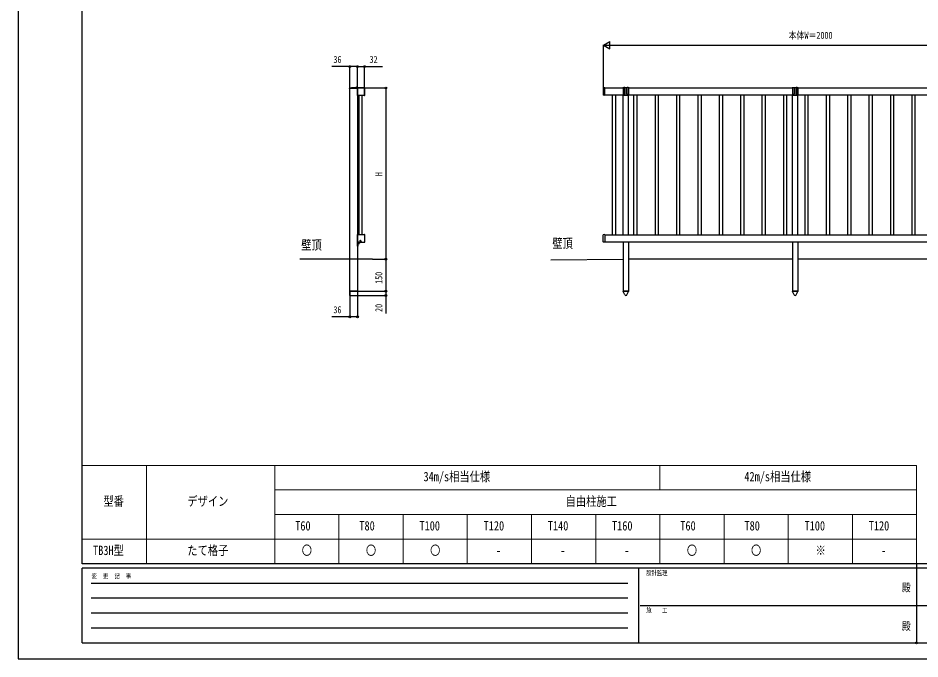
# Model space of a CAD drawing. Units: millimetres, scale not verified. Extents: x -4205 to 4205, y -2970 to 2970.
# Drawn here: x -4205 to 11, y -2970 to 26 of the extents above; entities that cross this region are included whole.
import ezdxf
from ezdxf.enums import TextEntityAlignment as Align

# ---------------------------------------------------------------- set-up
doc = ezdxf.new("R2010")
doc.units = ezdxf.units.MM
doc.header["$LTSCALE"] = 16
doc.header["$PDMODE"] = 32
doc.header["$PDSIZE"] = 8
doc.layers.add('0-1_TABLE1', color=7, linetype='Continuous', lineweight=18)
for name, color, linetype in [('0-2_USER1', 3, 'Continuous'), ('0-3_YKK_A1', 4, 'Continuous'), ('0-4_YKK_D', 6, 'Continuous'), ('0-5_YKK_ZWAK', 7, 'Continuous')]:
    doc.layers.add(name, color=color, linetype=linetype)
doc.styles.add('ＭＳ ゴシック', font='')
doc.styles.get('ＭＳ ゴシック').set_extended_font_data('MS Gothic')

msp = doc.modelspace()

# ---------------------------------------------------------------- linework, layer by layer
at = {"layer": '0-1_TABLE1'}
for p, q in [((-3904.98, -2065), (-4.98, -2065)), ((-3904.98, -2065), (-3904.98, -2525)), ((-3604.98, -2065), (-3604.98, -2525)), ((-3004.98, -2065), (-3004.98, -2525)), ((-1204.98, -2065), (-1204.98, -2180)), ((-4.98, -2065), (-4.98, -2525)), ((-3004.98, -2180), (-4.98, -2180)), ((-3004.98, -2295), (-4.98, -2295)), ((-2704.98, -2295), (-2704.98, -2525)), ((-2404.98, -2295), (-2404.98, -2525)), ((-2104.98, -2295), (-2104.98, -2525)), ((-1804.98, -2295), (-1804.98, -2525)), ((-1504.98, -2295), (-1504.98, -2525)), ((-1204.98, -2295), (-1204.98, -2525)), ((-904.98, -2295), (-904.98, -2525)), ((-604.98, -2295), (-604.98, -2525)), ((-304.98, -2295), (-304.98, -2525)), ((-3904.98, -2410), (-4.98, -2410)), ((-3904.98, -2525), (-4.98, -2525))]:
    msp.add_line(p, q, dxfattribs=at)
at = {"layer": '0-3_YKK_A1'}
for p, q in [((-2656, -303.93), (-2656, -300.93)), ((-2622.5, -303.93), (-2656, -303.93)), ((-2654.5, -299.43), (-2587.01, -299.43)), ((-2654, -1100.83), (-2654, -303.93)), ((-2644.7, -298.43), (-2586.71, -298.43)), ((-2617.23, -299.43), (-2625.18, -299.43)), ((-2623.28, -297.35), (-2622.35, -299.22)), ((-2618, -299.43), (-2622.5, -303.93)), ((-2622.35, -299.22), (-2621.2, -299.82)), ((-2621.63, -296.94), (-2621.63, -297.83)), ((-2621.2, -295.93), (-2621.2, -301.57)), ((-2620.23, -300.7), (-2620.23, -334.2)), ((-2586, -300.93), (-2619.5, -300.93)), ((-2584.75, -299.72), (-2619.25, -299.72)), ((-2619.25, -335.18), (-2619.03, -335.18)), ((-2619.03, -335.18), (-2618.75, -334.99)), ((-2617.72, -299.43), (-2617.72, -300.93)), ((-2616.29, -299.43), (-2616.29, -300.93)), ((-2611.5, -334.82), (-2611.5, -986.84)), ((-2610, -334.92), (-2594, -334.92)), ((-2596.5, -986.83), (-2596.5, -334.83)), ((-2594, -334.92), (-2593, -334.99)), ((-2593, -334.99), (-2585.25, -334.99)), ((-2586.3, -334.43), (-2586, -300.93)), ((-2586.3, -334.43), (-2584.8, -334.44)), ((-2584.97, -335.18), (-2585.25, -334.99)), ((-2584.97, -335.18), (-2584.75, -335.18)), ((-2584.8, -334.44), (-2584.51, -301.95)), ((-2583.77, -334.2), (-2583.77, -300.7)), ((-2583.76, -329.95), (-2583.51, -301.66)), ((-1470.6, -301.13), (-1470.6, -333.77)), ((-1462.92, -299.72), (-1469.66, -300.13)), ((-1462.92, -335.18), (-1469.66, -334.77)), ((-1462.6, -300.83), (-1376.1, -300.83)), ((-1462.6, -334.88), (-1462.6, -334.2)), ((526.9, -334.83), (-1462.6, -334.83)), ((-1426.1, -986.83), (-1426.1, -334.83)), ((-1411.1, -986.83), (-1411.1, -334.83)), ((-1373.6, -299.43), (-1376.1, -299.43)), ((-1376.1, -299.43), (-1376.1, -332.44)), ((-1376.1, -986.83), (-1376.1, -334.83)), ((-1374.1, -334.44), (-1364.32, -334.44)), ((-1373.6, -328.33), (-1373.6, -299.43)), ((-1372.6, -298.43), (-1369.6, -298.43)), ((-1358.6, -299.43), (-1368.6, -299.43)), ((-1368.6, -299.43), (-1368.6, -328.33)), ((-1362.89, -334.44), (-1353.1, -334.44)), ((-1358.6, -328.33), (-1358.6, -299.43)), ((-1354.6, -298.43), (-1357.6, -298.43)), ((-1351.1, -299.43), (-1353.6, -299.43)), ((-1353.6, -299.43), (-1353.6, -328.33)), ((-1351.1, -299.43), (-1351.1, -332.44)), ((-1351.1, -300.83), (-585.24, -300.83)), ((-1351.1, -986.83), (-1351.1, -334.83)), ((-1326.1, -986.83), (-1326.1, -334.83)), ((-1311.1, -986.83), (-1311.1, -334.83)), ((-1226.1, -986.83), (-1226.1, -334.83)), ((-1211.1, -986.83), (-1211.1, -334.83)), ((-1126.1, -986.83), (-1126.1, -334.83)), ((-1111.1, -986.83), (-1111.1, -334.83)), ((-1026.1, -986.83), (-1026.1, -334.83)), ((-1011.1, -986.83), (-1011.1, -334.83)), ((-926.1, -986.83), (-926.1, -334.83)), ((-911.1, -986.83), (-911.1, -334.83)), ((-826.1, -986.83), (-826.1, -334.83)), ((-811.1, -986.83), (-811.1, -334.83)), ((-726.1, -986.83), (-726.1, -334.83)), ((-711.1, -986.83), (-711.1, -334.83)), ((-626.1, -986.83), (-626.1, -334.83)), ((-611.1, -986.83), (-611.1, -334.83)), ((-582.74, -299.43), (-585.24, -299.43)), ((-585.24, -299.43), (-585.24, -332.44)), ((-585.24, -986.83), (-585.24, -334.83)), ((-583.24, -334.44), (-573.45, -334.44)), ((-582.74, -328.33), (-582.74, -299.43)), ((-581.74, -298.43), (-578.74, -298.43)), ((-567.74, -299.43), (-577.74, -299.43)), ((-577.74, -299.43), (-577.74, -328.33)), ((-572.02, -334.44), (-562.24, -334.44)), ((-567.74, -328.33), (-567.74, -299.43)), ((-563.74, -298.43), (-566.74, -298.43)), ((-560.24, -299.43), (-562.74, -299.43)), ((-562.74, -299.43), (-562.74, -328.33)), ((-560.24, -299.43), (-560.24, -332.44)), ((-560.24, -300.83), (414.9, -300.83)), ((-560.24, -986.83), (-560.24, -334.83)), ((-526.1, -986.83), (-526.1, -334.83)), ((-511.1, -986.83), (-511.1, -334.83)), ((-426.1, -986.83), (-426.1, -334.83)), ((-411.1, -986.83), (-411.1, -334.83)), ((-326.1, -986.83), (-326.1, -334.83)), ((-311.1, -986.83), (-311.1, -334.83)), ((-226.1, -986.83), (-226.1, -334.83)), ((-211.1, -986.83), (-211.1, -334.83)), ((-126.1, -986.83), (-126.1, -334.83)), ((-111.1, -986.83), (-111.1, -334.83)), ((-26.1, -986.83), (-26.1, -334.83)), ((-11.1, -986.83), (-11.1, -334.83)), ((-2620.23, -987.45), (-2620.23, -1020.95)), ((-2619.03, -986.47), (-2619.25, -986.47)), ((-2619.03, -986.47), (-2618.75, -986.67)), ((-2611, -986.67), (-2618.75, -986.67)), ((-2610, -986.73), (-2611, -986.67)), ((-2594, -986.73), (-2610, -986.73)), ((-2584.97, -986.47), (-2585.25, -986.67)), ((-2584.75, -986.47), (-2584.97, -986.47)), ((-2583.77, -1020.95), (-2583.77, -987.45)), ((-1470.6, -1020.53), (-1470.6, -987.89)), ((-1462.92, -986.47), (-1469.66, -986.89)), ((-1462.6, -986.77), (-1462.6, -987.46)), ((-1462.6, -986.83), (526.9, -986.83)), ((-2609, -1028.83), (-2622.04, -1028.83)), ((-2619.25, -1021.94), (-2584.75, -1021.94)), ((-2618, -1039.83), (-2618, -1023.33)), ((-2618, -1039.83), (-2618, -1100.83)), ((-2616.5, -1039.83), (-2618, -1039.83)), ((-2616.5, -1039.83), (-2618, -1039.83)), ((-2616.5, -1022.83), (-2616.5, -1039.83)), ((-2616.5, -1024.58), (-2616.5, -1030.83)), ((-2616.5, -1024.58), (-2615.99, -1024.58)), ((-2616.5, -1033.08), (-2616.5, -1026.83)), ((-2616.5, -1033.08), (-2615.99, -1033.08)), ((-2616, -1022.33), (-2605.2, -1022.33)), ((-2615.99, -1024.58), (-2615.99, -1030.83)), ((-2615.99, -1033.08), (-2615.99, -1026.83)), ((-2604.7, -1020.83), (-2615.5, -1020.83)), ((-2615.5, -1033.83), (-2615.5, -1024.33)), ((-2614.5, -1023.33), (-2605.2, -1023.33)), ((-2607.2, -1013.83), (-2607.7, -1014.33)), ((-2607.2, -1013.83), (-2604.7, -1013.83)), ((-2604.2, -1015.83), (-2604.2, -1020.33)), ((-2602.7, -1015.83), (-2602.7, -1019.83)), ((-2601.7, -1017.83), (-2601.7, -1019.83)), ((-1462.92, -1021.94), (-1469.66, -1021.52)), ((526.9, -1020.83), (-1462.6, -1020.83)), ((-1351.1, -1020.83), (-1351.1, -1250.83)), ((-560.24, -1020.83), (-560.24, -1250.83)), ((-2548.67, -1100.83), (-2887.82, -1100.83)), ((-2618, -1100.83), (-2618, -1250.83)), ((-1714.25, -1104.39), (-1376.1, -1100.83)), ((-585.24, -1100.83), (-1351.1, -1100.83)), ((414.9, -1100.83), (-560.24, -1100.83)), ((-2617.8, -1251.83), (-2654.2, -1251.83)), ((-1376.3, -1251.83), (-1376.3, -1250.83)), ((-1350.9, -1250.83), (-1376.3, -1250.83)), ((-1368.06, -1268.09), (-1376.3, -1251.83)), ((-1351.1, -1250.83), (-1376.1, -1250.83)), ((-1359.14, -1268.09), (-1350.9, -1251.83)), ((-1350.9, -1250.83), (-1350.9, -1251.83)), ((-585.44, -1251.83), (-585.44, -1250.83)), ((-560.04, -1250.83), (-585.44, -1250.83)), ((-577.2, -1268.09), (-585.44, -1251.83)), ((-560.24, -1250.83), (-585.24, -1250.83)), ((-568.28, -1268.09), (-560.04, -1251.83)), ((-560.04, -1250.83), (-560.04, -1251.83)), ((-2654.2, -1270.83), (-2617.8, -1270.83))]:
    msp.add_line(p, q, dxfattribs=at)
for points in [[(-2620.78, -296.94), (-2620.78, -297.83), (-2621.63, -297.83)], [(-2619.13, -297.35), (-2620.06, -299.22), (-2621.2, -299.82)], [(-2618.75, -334.99), (-2611, -334.99), (-2610, -334.92)], [(-2618, -300.93), (-2618, -1023.83), (-2618, -1039.83)], [(-1462.6, -334.2), (-1462.6, -300.7), (-1462.6, -300.02)], [(-2585.25, -986.67), (-2593, -986.67), (-2594, -986.73)], [(-1462.6, -987.46), (-1462.6, -1020.96), (-1462.6, -1021.64)], [(-2614.41, -1026.75), (-2616.31, -1027.68), (-2616.92, -1028.83)], [(-2614.41, -1030.9), (-2616.31, -1029.97), (-2616.92, -1028.83)], [(-2607.7, -1014.33), (-2607.7, -1015.33), (-2604.7, -1015.33)], [(-1376.1, -1020.83), (-1376.1, -1250.83), (-1351.1, -1250.83), (-1376.1, -1250.83)], [(-585.24, -1020.83), (-585.24, -1250.83), (-560.24, -1250.83), (-585.24, -1250.83)], [(-2618, -1250.83), (-2654, -1250.83), (-2654, -1100.83)], [(-2654.2, -1270.83), (-2654.2, -1250.83), (-2617.8, -1250.83), (-2617.8, -1270.83)]]:
    msp.add_lwpolyline(points, dxfattribs=at)
for centre, radius, start, end in [((-2654.5, -300.93), 1.5, 90, 180), ((-2644.7, -299.43), 1, 90, 180), ((-2625.18, -299.15), 0.274, 142.28591, 270), ((-2621.2, -302.23), 5.3, 94.59941, 142.28591), ((-2621.2, -302.23), 5.3, 37.71409, 85.40059), ((-2619.25, -300.7), 0.981, 90, 180), ((-2619.25, -334.2), 0.981, 180, 270), ((-2617.23, -299.15), 0.274, 270, 37.71409), ((-2587.01, -301.93), 2.5, 359.5, 90), ((-2586.71, -301.63), 3.2, 359.5, 90), ((-2584.76, -329.94), 1, 269.5, 359.5), ((-2584.75, -300.7), 0.981, 0, 90), ((-2584.75, -334.2), 0.981, 270, 0), ((-1469.6, -301.13), 1, 93.5, 180), ((-1469.6, -333.77), 1, 180, 266.5), ((-1462.9, -300.02), 0.3, 0, 93.5), ((-1462.9, -334.88), 0.3, 266.5, 0), ((-1376.1, -301.43), 2, 90, 162.54246), ((-1374.1, -332.44), 2, 180, 270), ((-1372.6, -299.43), 1, 90, 180), ((-1371.1, -328.33), 2.5, 180, 0), ((-1369.6, -299.43), 1, 0, 90), ((-1363.6, -335.14), 1, 44.427, 135.573), ((-1357.6, -299.43), 1, 90, 180), ((-1356.1, -328.33), 2.5, 180, 0), ((-1354.6, -299.43), 1, 0, 90), ((-1353.1, -332.44), 2, 270, 0), ((-1351.1, -301.43), 2, 17.45754, 90), ((-585.24, -301.43), 2, 90, 162.54246), ((-583.24, -332.44), 2, 180, 270), ((-581.74, -299.43), 1, 90, 180), ((-580.24, -328.33), 2.5, 180, 0), ((-578.74, -299.43), 1, 0, 90), ((-572.74, -335.14), 1, 44.427, 135.573), ((-566.74, -299.43), 1, 90, 180), ((-565.24, -328.33), 2.5, 180, 0), ((-563.74, -299.43), 1, 0, 90), ((-562.24, -332.44), 2, 270, 0), ((-560.24, -301.43), 2, 17.45754, 90), ((-2619.25, -987.45), 0.981, 90, 180), ((-2584.75, -987.45), 0.981, 0, 90), ((-1469.6, -987.89), 1, 93.5, 180), ((-1462.9, -986.77), 0.3, 0, 93.5), ((-2619.25, -1020.95), 0.981, 180, 270), ((-2615.5, -1023.33), 2.5, 90, 180), ((-2616, -1022.83), 0.5, 90, 180), ((-2616.5, -1033.83), 1, 270, 0), ((-2616.5, -1033.83), 1, 270, 0), ((-2619.53, -1028.83), 5.53, 43.21261, 50.20587), ((-2619.53, -1028.83), 5.53, 309.79413, 316.78739), ((-2614.5, -1024.33), 1, 90, 180), ((-2619.53, -1028.83), 5.53, 316.78739, 43.21261), ((-2605.2, -1019.83), 2.5, 270, 0), ((-2605.2, -1019.83), 3.5, 270, 0), ((-2604.7, -1015.83), 2, 0, 90), ((-2604.7, -1015.83), 0.5, 0, 90), ((-2604.7, -1020.33), 0.5, 270, 0), ((-2602.7, -1017.83), 1, 0, 90), ((-2584.75, -1020.95), 0.981, 270, 0), ((-1469.6, -1020.53), 1, 180, 266.5), ((-1462.9, -1021.64), 0.3, 266.5, 0), ((-1363.6, -1265.83), 5, 206.87405, 333.12595), ((-1363.6, -1265.83), 5, 225.20979, 314.79021), ((-572.74, -1265.83), 5, 206.87405, 333.12595), ((-572.74, -1265.83), 5, 225.20979, 314.79021)]:
    msp.add_arc(centre, radius, start, end, dxfattribs=at)
at = {"layer": '0-4_YKK_D'}
for p, q in [((-1468.6, -100.83), (-1438.29, -83.33)), ((-1438.29, -118.33), (-1438.29, -83.33)), ((-1468.6, -299.83), (-1468.6, -99.83)), ((-1468.6, -100.83), (-1438.29, -118.33)), ((-1468.6, -100.83), (-1407.98, -100.83)), ((-1433.6, -100.83), (496.4, -100.83)), ((-2654, -302.93), (-2654, -199.83)), ((-2618, -299.93), (-2618, -199.83)), ((-2618, -302.93), (-2618, -199.83)), ((-2586, -304), (-2586, -199.83)), ((-2600.98, -300.83), (-2484.4, -300.83)), ((-2485.4, -300.83), (-2485.4, -1100.83)), ((-2547.67, -1100.83), (-2484.4, -1100.83)), ((-2547.67, -1100.83), (-2484.4, -1100.83)), ((-2485.4, -1100.83), (-2485.4, -1250.83)), ((-2654, -1251.83), (-2654, -1371.83)), ((-2618, -1251.83), (-2618, -1371.83)), ((-2616.8, -1250.83), (-2484.4, -1250.83)), ((-2616.8, -1250.83), (-2484.4, -1250.83)), ((-2616.8, -1270.83), (-2484.4, -1270.83))]:
    msp.add_line(p, q, dxfattribs=at)
for points in [[(-2618, -200.83), (-2654, -200.83), (-2737.8, -200.83)], [(-2618, -200.83), (-2586, -200.83), (-2502.2, -200.83)], [(-2485.4, -1250.83), (-2485.4, -1270.83), (-2485.4, -1354.63)], [(-2618, -1370.83), (-2654, -1370.83), (-2737.8, -1370.83)]]:
    msp.add_lwpolyline(points, dxfattribs=at)
for centre in [(-2654, -200.83), (-2618, -200.83), (-2618, -200.83), (-2586, -200.83), (-2485.4, -300.83), (-2485.4, -1100.83), (-2485.4, -1100.83), (-2485.4, -1250.83), (-2485.4, -1250.83), (-2485.4, -1270.83), (-2654, -1370.83), (-2618, -1370.83)]:
    msp.add_circle(centre, 4.25, dxfattribs=at)
at = {"layer": '0-5_YKK_ZWAK'}
for p, q in [((-3904.98, -2525), (-3904.98, 2775)), ((3895.02, -2525), (-3904.98, -2525)), ((-4.98, -2525), (-4.98, -2895)), ((-1304.98, -2545), (-3904.98, -2545)), ((-3904.98, -2895), (-3904.98, -2545)), ((-1304.98, -2545), (-1304.98, -2895)), ((-4.98, -2545), (-1304.98, -2545)), ((1295.02, -2545), (-4.98, -2545)), ((-3862.48, -2615), (-1354.98, -2615)), ((-3862.48, -2685), (-1354.98, -2685)), ((-1297.48, -2720), (-4.98, -2720)), ((-4.98, -2720), (1295.02, -2720)), ((-3862.48, -2755), (-1354.98, -2755)), ((-3862.48, -2825), (-1354.98, -2825)), ((-3904.98, -2895), (-1304.98, -2895)), ((-1304.98, -2895), (-4.98, -2895)), ((-4.98, -2895), (1295.02, -2895))]:
    msp.add_line(p, q, dxfattribs=at)
msp.add_lwpolyline([(-4205, -2970), (4205, -2970), (4205, 2970), (-4205, 2970)], close=True, dxfattribs=at)
msp.add_point((-4.98, -2895), dxfattribs=at)

# ---------------------------------------------------------------- texts
at = {"layer": '0-1_TABLE1', "style": 'ＭＳ ゴシック', "width": 0.8}
for s, p in [('34m/s相当仕様', (-2309.78, -2152.5)), ('42m/s相当仕様', (-809.78, -2152.5)), ('型番', (-3806.18, -2267.5)), ('デザイン', (-3413.78, -2267.5)), ('自由柱施工', (-1645.78, -2267.5)), ('T60', (-2909.38, -2382.5)), ('T80', (-2609.38, -2382.5)), ('T100', (-2328.58, -2382.5)), ('T120', (-2028.58, -2382.5)), ('T140', (-1728.58, -2382.5)), ('T160', (-1428.58, -2382.5)), ('T60', (-1109.38, -2382.5)), ('T80', (-809.38, -2382.5)), ('T100', (-528.58, -2382.5)), ('T120', (-228.58, -2382.5)), ('TB3H型', (-3854.18, -2497.5)), ('たて格子', (-3413.78, -2497.5)), ('〇', (-2878.98, -2497.5)), ('〇', (-2578.98, -2497.5)), ('〇', (-2278.98, -2497.5)), ('〇', (-1078.98, -2497.5)), ('〇', (-778.98, -2497.5)), ('※', (-477.38, -2497.5)), ('-', (-1970.98, -2497.5)), ('-', (-1670.98, -2497.5)), ('-', (-1370.98, -2497.5)), ('-', (-170.98, -2497.5))]:
    msp.add_text(s, height=43.99, dxfattribs=at).set_placement(p, align=Align.BOTTOM_LEFT)
at = {"layer": '0-2_USER1', "style": 'ＭＳ ゴシック', "width": 0.8}
for p in [(-2881.3, -1069.84), (-1707.73, -1062.04)]:
    msp.add_text('壁頂', height=43.99, dxfattribs=at).set_placement(p, align=Align.BOTTOM_LEFT)
at = {"layer": '0-4_YKK_D', "style": 'ＭＳ ゴシック', "width": 0.8}
for s, p in [('本体W＝2000', (-603, -80.83)), ('36', (-2730.8, -193.83)), ('32', (-2562, -193.83)), ('36', (-2730.8, -1363.83))]:
    msp.add_text(s, height=32.99, dxfattribs=at).set_placement(p, align=Align.BOTTOM_LEFT)
for s, p in [('H', (-2492.4, -712.83)), ('150', (-2492.4, -1216.63)), ('20', (-2492.4, -1347.63))]:
    msp.add_text(s, height=32.99, rotation=90, dxfattribs=at).set_placement(p, align=Align.BOTTOM_LEFT)
at = {"layer": '0-5_YKK_ZWAK', "style": 'ＭＳ ゴシック', "width": 0.8}
for s, height, p in [('変  更  記  事', 21.99, (-3861.31, -2600)), ('設計監理', 21.99, (-1268.31, -2585)), ('殿', 36.66, (-73.67, -2665.83)), ('施\u3000\u3000工', 21.99, (-1268.31, -2760)), ('殿', 36.66, (-73.67, -2845.83))]:
    msp.add_text(s, height=height, dxfattribs=at).set_placement(p, align=Align.BOTTOM_LEFT)

doc.saveas('drawing.dxf')
